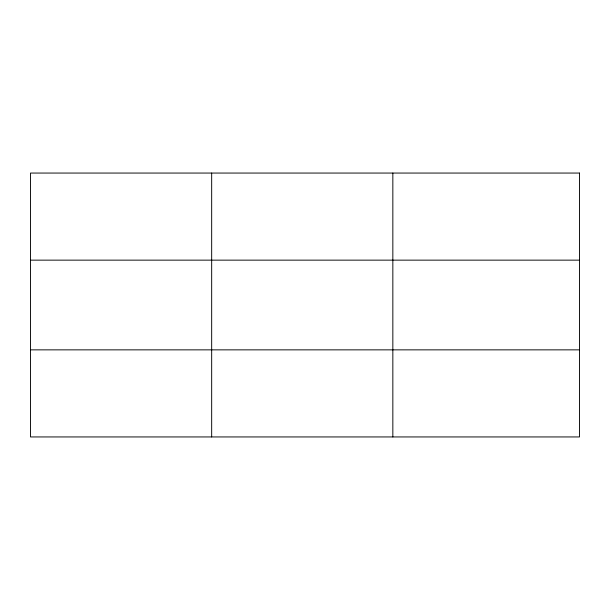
<?xml version="1.0" encoding="UTF-8"?>
<svg xmlns="http://www.w3.org/2000/svg" width="610" height="610" viewBox="0 0 610 610"><rect width="100%" height="100%" fill="white"/><g stroke="black" fill="none" stroke-linecap="round" stroke-linejoin="round"><path stroke-width="0.91" d="M392.84 173.057L392.84 436.943M30.5 260.142L579.5 260.142M30.5 349.858L579.5 349.858M211.67 173.057L211.67 436.943M579.5 173.057L579.5 436.943L30.5 436.943L30.5 173.057L579.5 173.057"/></g></svg>
